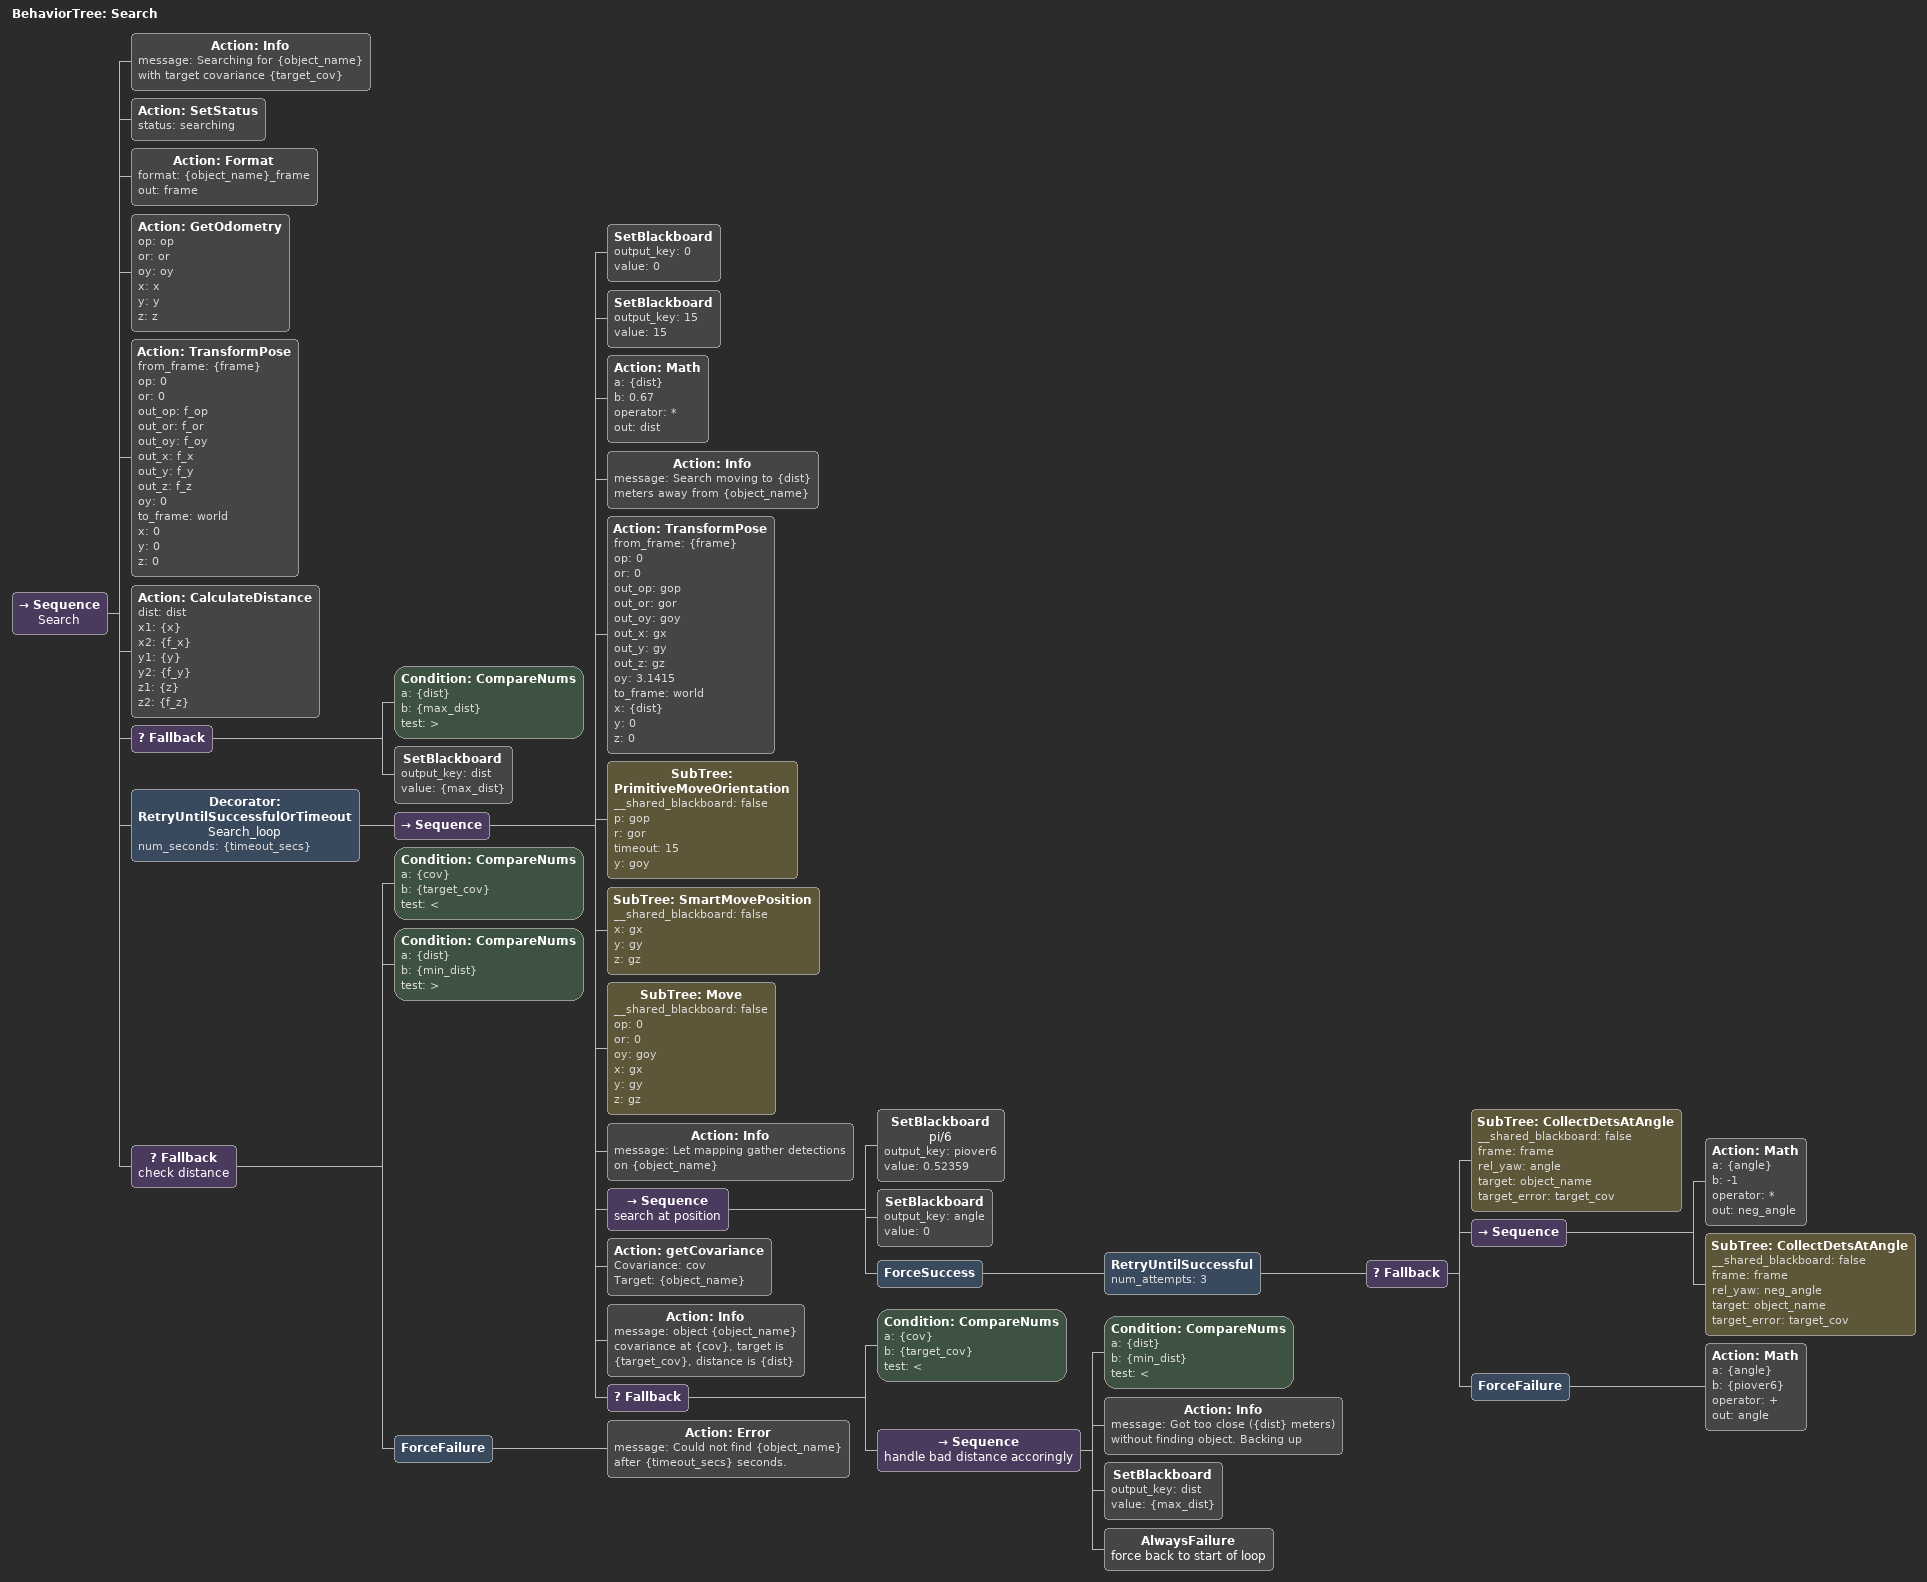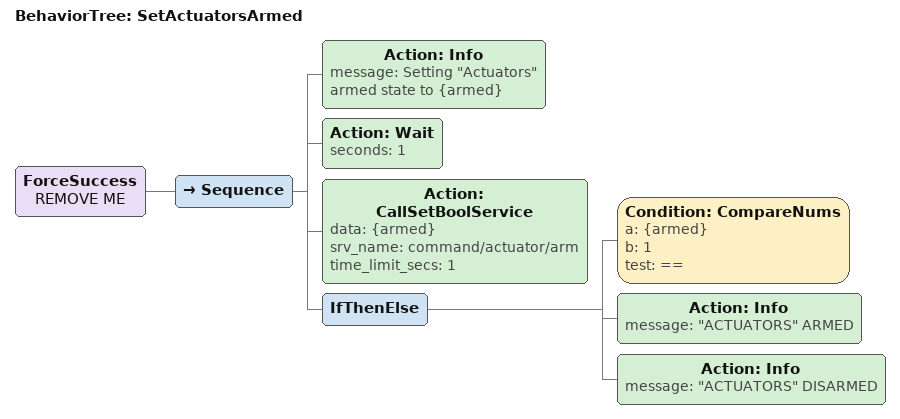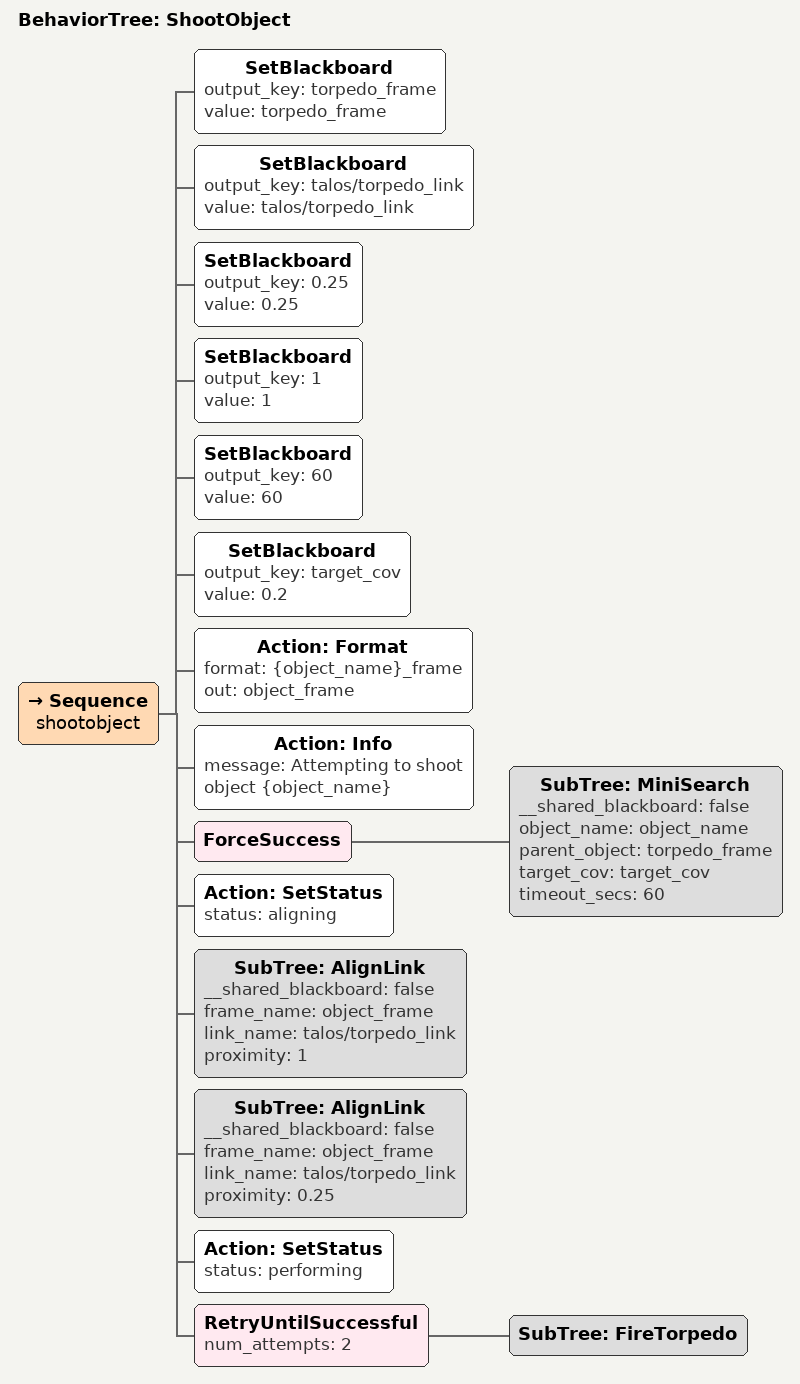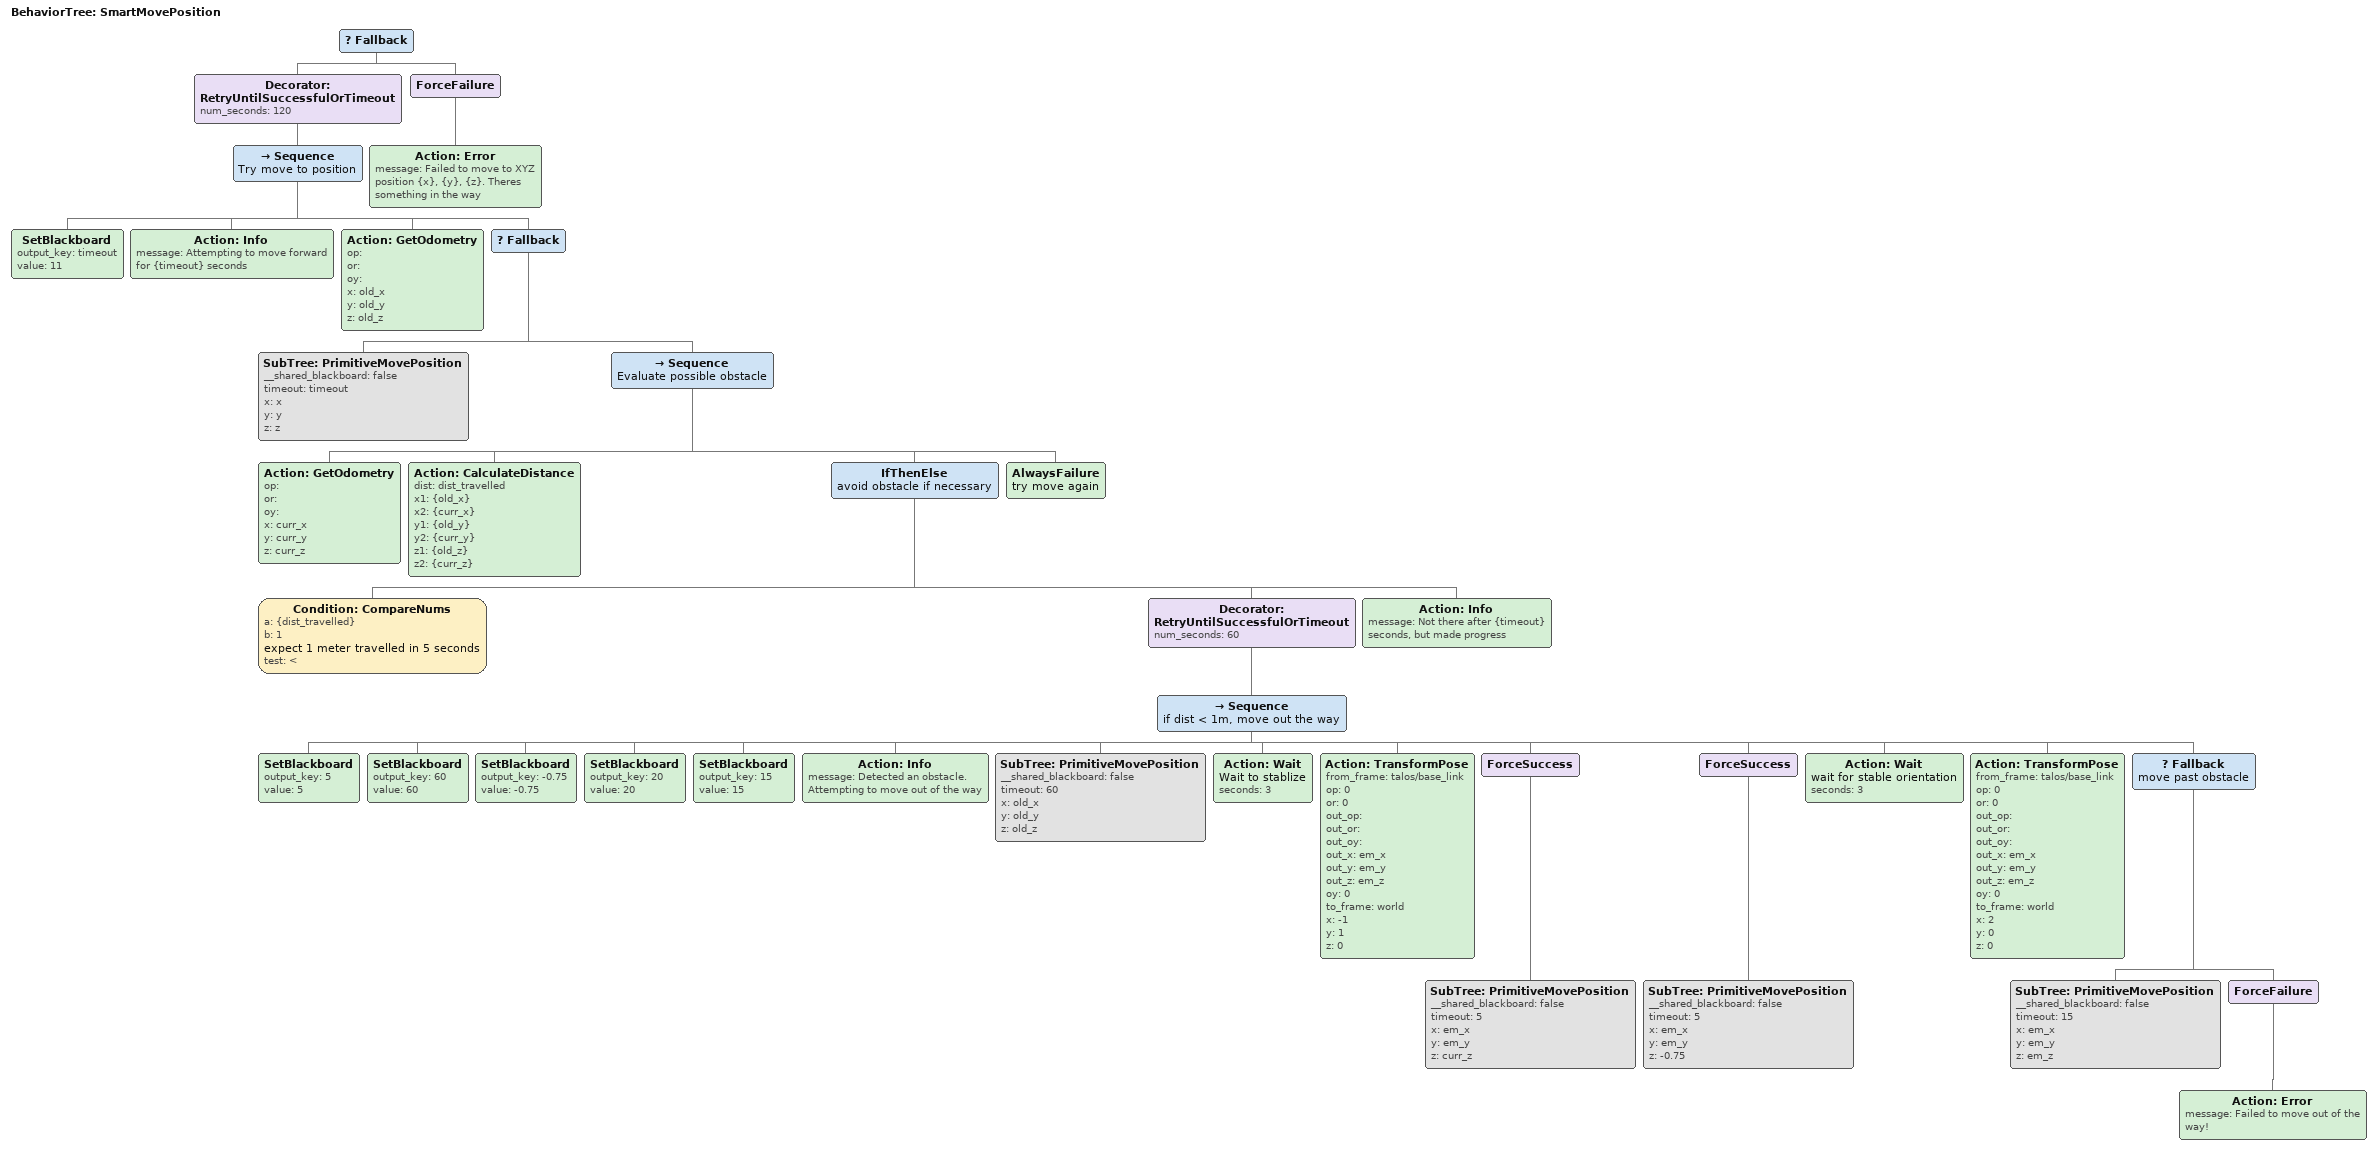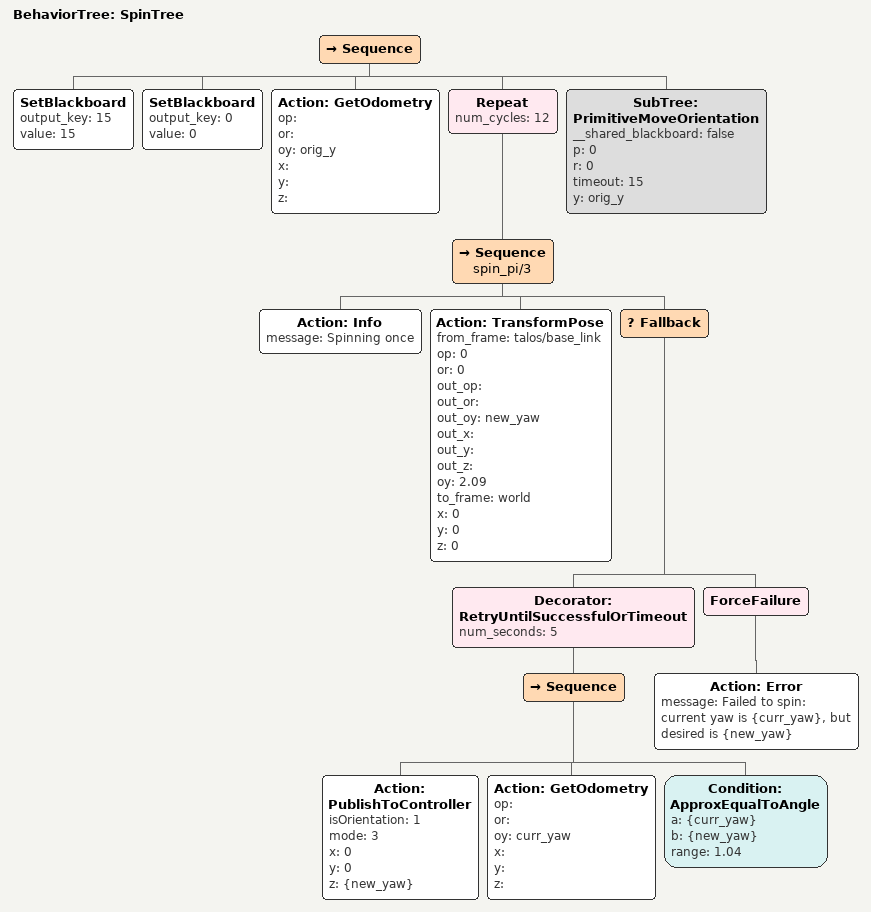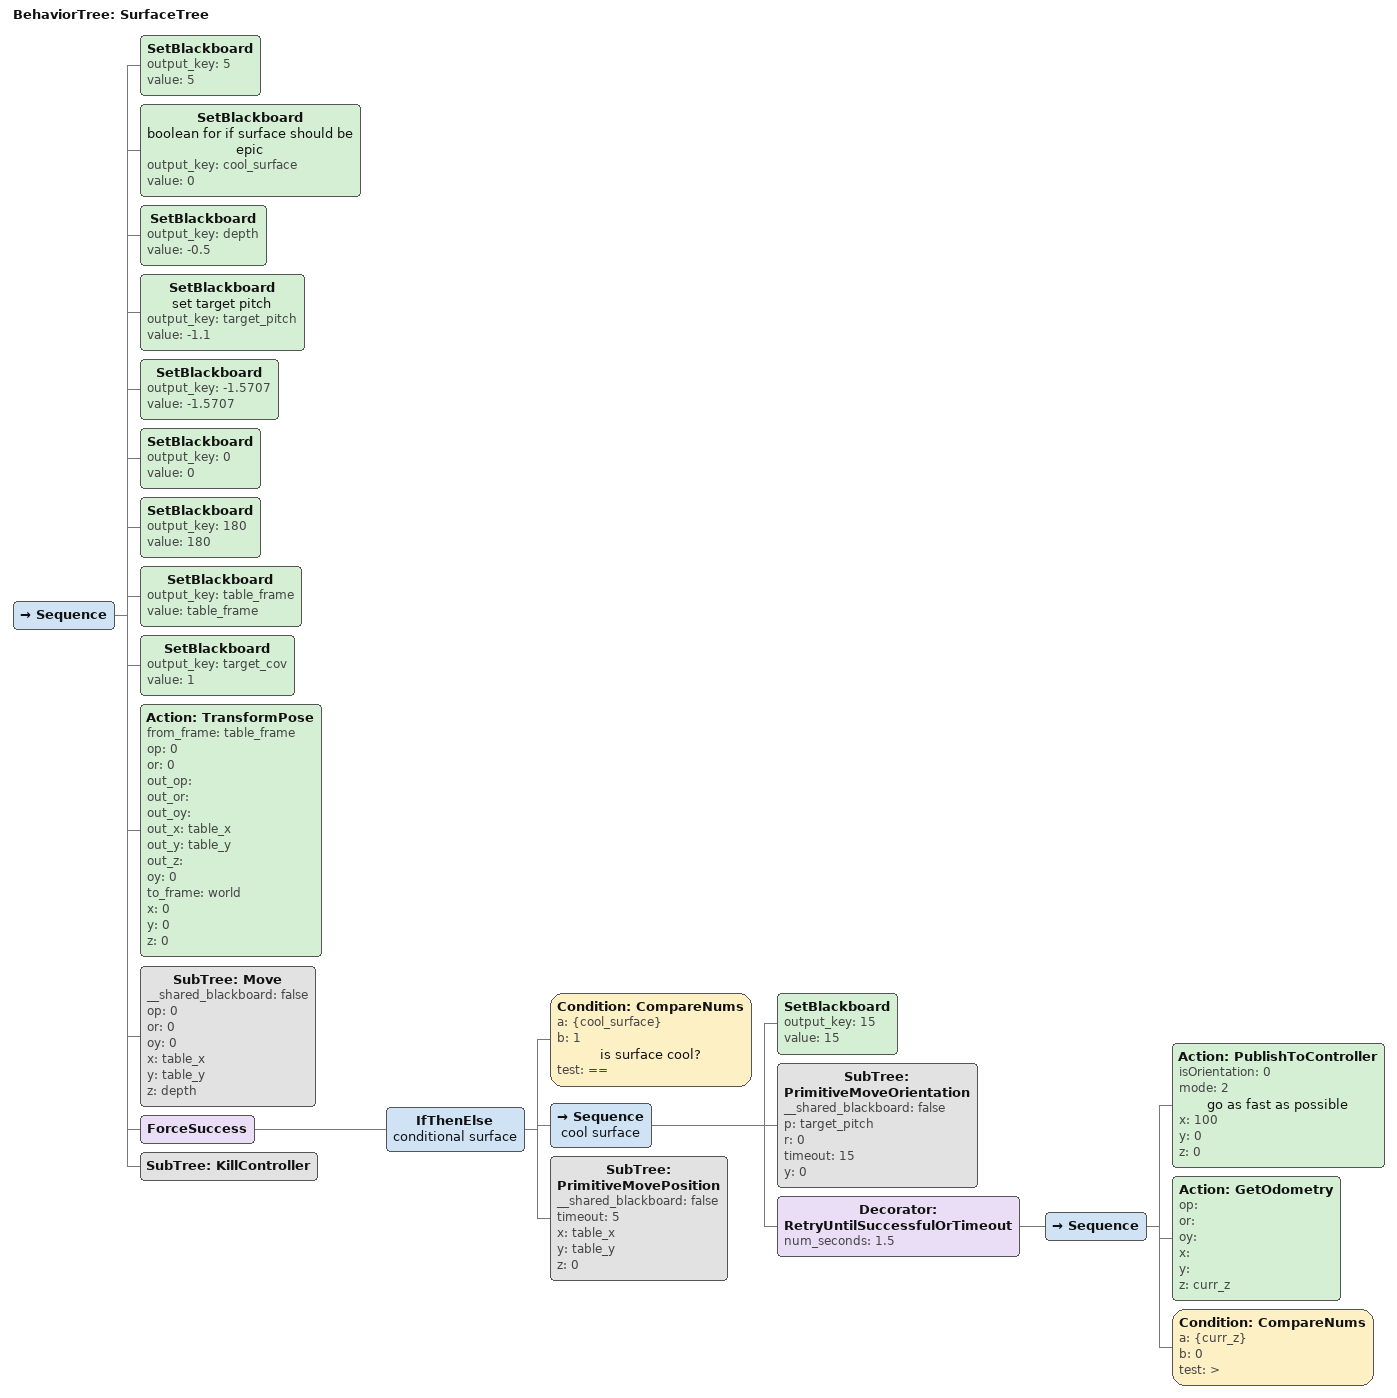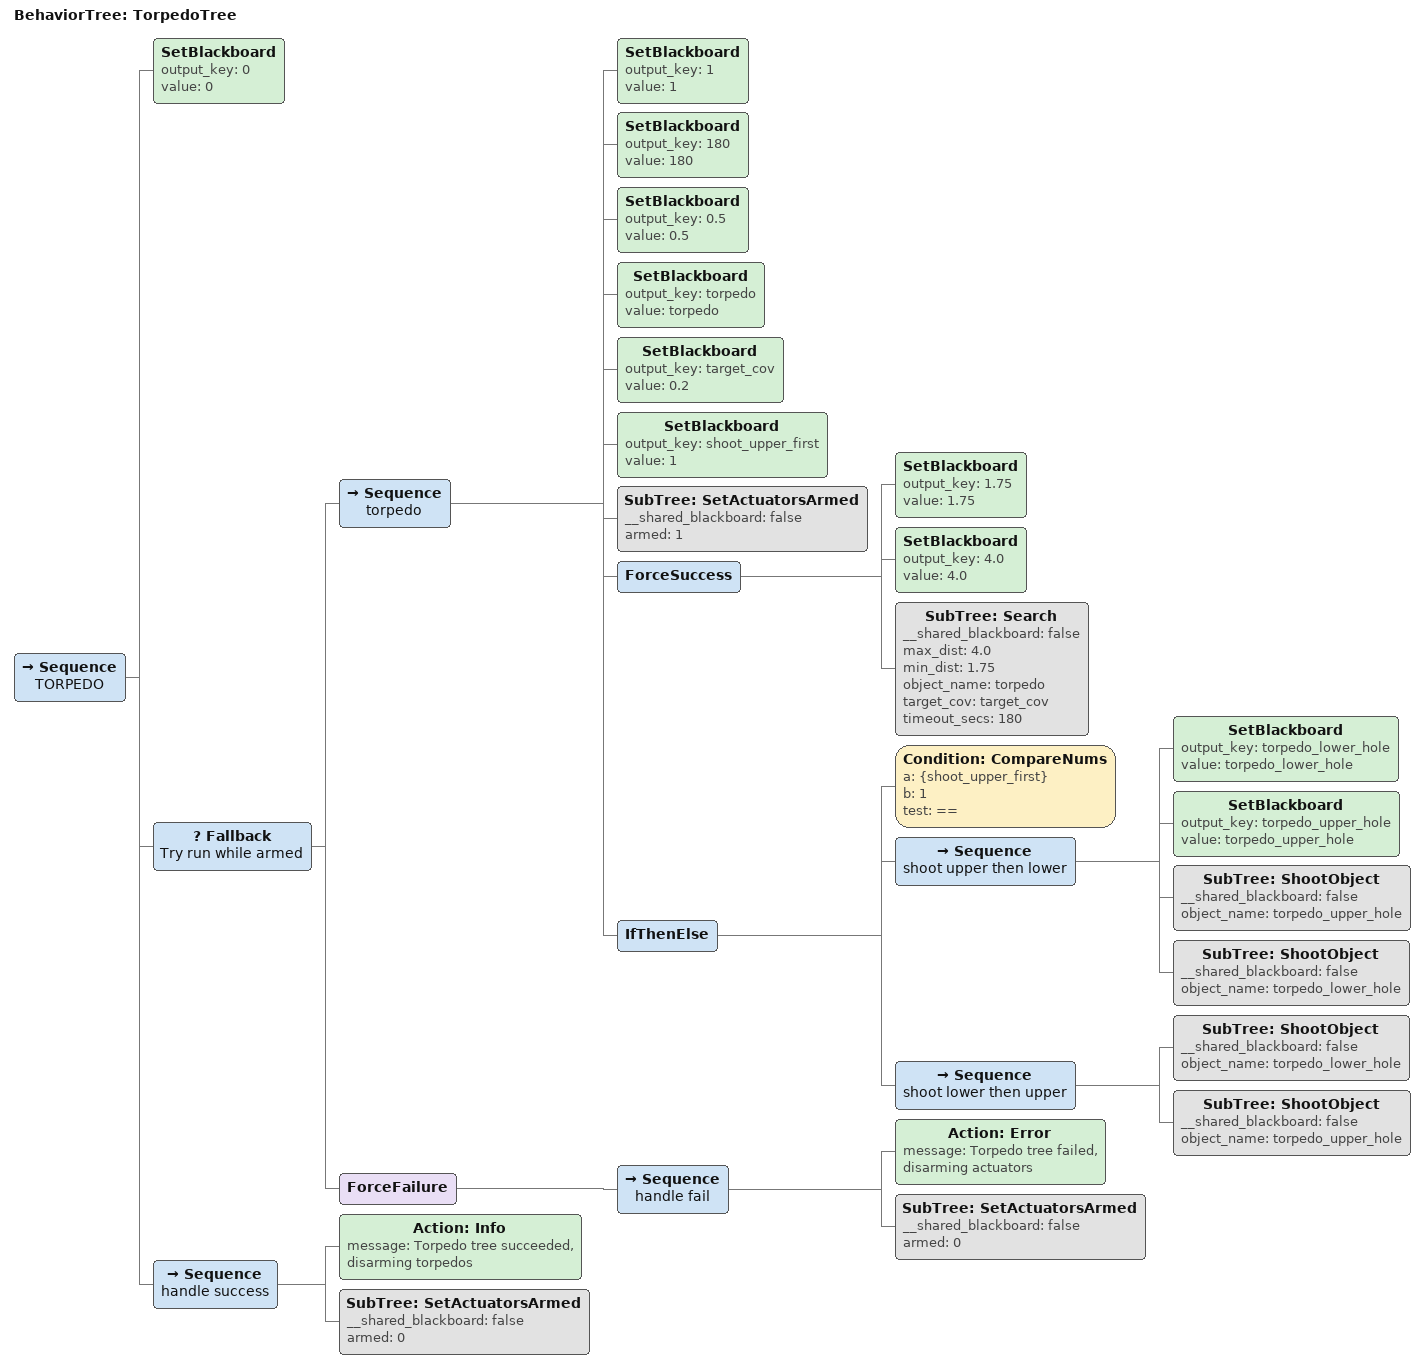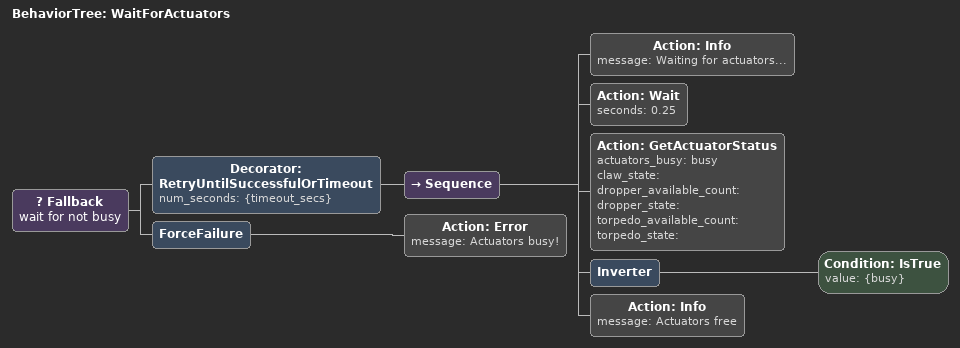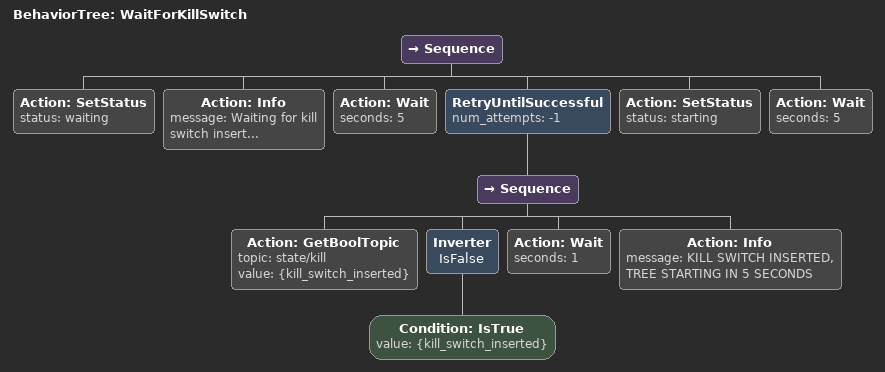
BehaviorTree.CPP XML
<BehaviorTree ID="Search">
    <Sequence name="Search">
        <Action ID="Info" message="Searching for {object_name} with target covariance {target_cov}"/>
        <Action ID="SetStatus" status="searching"/>
        <Action ID="Format" format="{object_name}_frame" out="frame"/>
        <Action ID="GetOdometry" op="op" or="or" oy="oy" x="x" y="y" z="z"/>
        <Action ID="TransformPose" from_frame="{frame}" op="0" or="0" out_op="f_op" out_or="f_or" out_oy="f_oy" out_x="f_x" out_y="f_y" out_z="f_z" oy="0" to_frame="world" x="0" y="0" z="0"/>
        <Action ID="CalculateDistance" dist="dist" x1="{x}" x2="{f_x}" y1="{y}" y2="{f_y}" z1="{z}" z2="{f_z}"/>
        <Fallback>
            <Condition ID="CompareNums" a="{dist}" b="{max_dist}" test=">"/>
            <SetBlackboard output_key="dist" value="{max_dist}"/>
        </Fallback>
        <Decorator ID="RetryUntilSuccessfulOrTimeout" name="Search_loop" num_seconds="{timeout_secs}">
            <Sequence>
                <SetBlackboard output_key="0" value="0"/>
                <SetBlackboard output_key="15" value="15"/>
                <Action ID="Math" a="{dist}" b="0.67" operator="*" out="dist"/>
                <Action ID="Info" message="Search moving to {dist} meters away from {object_name}"/>
                <Action ID="TransformPose" from_frame="{frame}" op="0" or="0" out_op="gop" out_or="gor" out_oy="goy" out_x="gx" out_y="gy" out_z="gz" oy="3.1415" to_frame="world" x="{dist}" y="0" z="0"/>
                <SubTree ID="PrimitiveMoveOrientation" __shared_blackboard="false" p="gop" r="gor" timeout="15" y="goy"/>
                <SubTree ID="SmartMovePosition" __shared_blackboard="false" x="gx" y="gy" z="gz"/>
                <SubTree ID="Move" __shared_blackboard="false" op="0" or="0" oy="goy" x="gx" y="gy" z="gz"/>
                <Action ID="Info" message="Let mapping gather detections on {object_name}"/>
                <Sequence name="search at position">
                    <SetBlackboard name="pi/6" output_key="piover6" value="0.52359"/>
                    <SetBlackboard output_key="angle" value="0"/>
                    <ForceSuccess>
                        <RetryUntilSuccessful num_attempts="3">
                            <Fallback>
                                <SubTree ID="CollectDetsAtAngle" __shared_blackboard="false" frame="frame" rel_yaw="angle" target="object_name" target_error="target_cov"/>
                                <Sequence>
                                    <Action ID="Math" a="{angle}" b="-1" operator="*" out="neg_angle"/>
                                    <SubTree ID="CollectDetsAtAngle" __shared_blackboard="false" frame="frame" rel_yaw="neg_angle" target="object_name" target_error="target_cov"/>
                                </Sequence>
                                <ForceFailure>
                                    <Action ID="Math" a="{angle}" b="{piover6}" operator="+" out="angle"/>
                                </ForceFailure>
                            </Fallback>
                        </RetryUntilSuccessful>
                    </ForceSuccess>
                </Sequence>
                <Action Covariance="cov" ID="getCovariance" Target="{object_name}"/>
                <Action ID="Info" message="object {object_name} covariance at {cov}, target is {target_cov}, distance is {dist}"/>
                <Fallback>
                    <Condition ID="CompareNums" a="{cov}" b="{target_cov}" test="&lt;"/>
                    <Sequence name="handle bad distance accoringly">
                        <Condition ID="CompareNums" a="{dist}" b="{min_dist}" test="&lt;"/>
                        <Action ID="Info" message="Got too close ({dist} meters) without finding object. Backing up"/>
                        <SetBlackboard output_key="dist" value="{max_dist}"/>
                        <AlwaysFailure name="force back to start of loop"/>
                    </Sequence>
                </Fallback>
            </Sequence>
        </Decorator>
        <Fallback name="check distance">
            <Condition ID="CompareNums" a="{cov}" b="{target_cov}" test="&lt;"/>
            <Condition ID="CompareNums" a="{dist}" b="{min_dist}" test=">"/>
            <ForceFailure>
                <Action ID="Error" message="Could not find {object_name} after {timeout_secs} seconds."/>
            </ForceFailure>
        </Fallback>
    </Sequence>
</BehaviorTree>

<BehaviorTree ID="SetActuatorsArmed">
    <ForceSuccess name="REMOVE ME">
        <Sequence>
            <Action ID="Info" message="Setting &quot;Actuators&quot; armed state to {armed}"/>
            <Action ID="Wait" seconds="1"/>
            <Action ID="CallSetBoolService" data="{armed}" srv_name="command/actuator/arm" time_limit_secs="1"/>
            <IfThenElse>
                <Condition ID="CompareNums" a="{armed}" b="1" test="=="/>
                <Action ID="Info" message="&quot;ACTUATORS&quot; ARMED"/>
                <Action ID="Info" message="&quot;ACTUATORS&quot; DISARMED"/>
            </IfThenElse>
        </Sequence>
    </ForceSuccess>
</BehaviorTree>

<BehaviorTree ID="ShootObject">
    <Sequence name="shootobject">
        <SetBlackboard output_key="torpedo_frame" value="torpedo_frame"/>
        <SetBlackboard output_key="talos/torpedo_link" value="talos/torpedo_link"/>
        <SetBlackboard output_key="0.25" value="0.25"/>
        <SetBlackboard output_key="1" value="1"/>
        <SetBlackboard output_key="60" value="60"/>
        <SetBlackboard output_key="target_cov" value="0.2"/>
        <Action ID="Format" format="{object_name}_frame" out="object_frame"/>
        <Action ID="Info" message="Attempting to shoot object {object_name}"/>
        <ForceSuccess>
            <SubTree ID="MiniSearch" __shared_blackboard="false" object_name="object_name" parent_object="torpedo_frame" target_cov="target_cov" timeout_secs="60"/>
        </ForceSuccess>
        <Action ID="SetStatus" status="aligning"/>
        <SubTree ID="AlignLink" __shared_blackboard="false" frame_name="object_frame" link_name="talos/torpedo_link" proximity="1"/>
        <SubTree ID="AlignLink" __shared_blackboard="false" frame_name="object_frame" link_name="talos/torpedo_link" proximity="0.25"/>
        <Action ID="SetStatus" status="performing"/>
        <RetryUntilSuccessful num_attempts="2">
            <SubTree ID="FireTorpedo"/>
        </RetryUntilSuccessful>
    </Sequence>
</BehaviorTree>

<BehaviorTree ID="SmartMovePosition">
    <Fallback>
        <Decorator ID="RetryUntilSuccessfulOrTimeout" num_seconds="120">
            <Sequence name="Try move to position">
                <SetBlackboard output_key="timeout" value="11"/>
                <Action ID="Info" message="Attempting to move forward for {timeout} seconds"/>
                <Action ID="GetOdometry" op="" or="" oy="" x="old_x" y="old_y" z="old_z"/>
                <Fallback>
                    <SubTree ID="PrimitiveMovePosition" __shared_blackboard="false" timeout="timeout" x="x" y="y" z="z"/>
                    <Sequence name="Evaluate possible obstacle">
                        <Action ID="GetOdometry" op="" or="" oy="" x="curr_x" y="curr_y" z="curr_z"/>
                        <Action ID="CalculateDistance" dist="dist_travelled" x1="{old_x}" x2="{curr_x}" y1="{old_y}" y2="{curr_y}" z1="{old_z}" z2="{curr_z}"/>
                        <IfThenElse name="avoid obstacle if necessary">
                            <Condition ID="CompareNums" a="{dist_travelled}" b="1" name="expect 1 meter travelled in 5 seconds" test="&lt;"/>
                            <Decorator ID="RetryUntilSuccessfulOrTimeout" num_seconds="60">
                                <Sequence name="if dist &lt; 1m, move out the way">
                                    <SetBlackboard output_key="5" value="5"/>
                                    <SetBlackboard output_key="60" value="60"/>
                                    <SetBlackboard output_key="-0.75" value="-0.75"/>
                                    <SetBlackboard output_key="20" value="20"/>
                                    <SetBlackboard output_key="15" value="15"/>
                                    <Action ID="Info" message="Detected an obstacle. Attempting to move out of the way"/>
                                    <SubTree ID="PrimitiveMovePosition" __shared_blackboard="false" timeout="60" x="old_x" y="old_y" z="old_z"/>
                                    <Action ID="Wait" name="Wait to stablize" seconds="3"/>
                                    <Action ID="TransformPose" from_frame="talos/base_link" op="0" or="0" out_op="" out_or="" out_oy="" out_x="em_x" out_y="em_y" out_z="em_z" oy="0" to_frame="world" x="-1" y="1" z="0"/>
                                    <ForceSuccess>
                                        <SubTree ID="PrimitiveMovePosition" __shared_blackboard="false" timeout="5" x="em_x" y="em_y" z="curr_z"/>
                                    </ForceSuccess>
                                    <ForceSuccess>
                                        <SubTree ID="PrimitiveMovePosition" __shared_blackboard="false" timeout="5" x="em_x" y="em_y" z="-0.75"/>
                                    </ForceSuccess>
                                    <Action ID="Wait" name="wait for stable orientation" seconds="3"/>
                                    <Action ID="TransformPose" from_frame="talos/base_link" op="0" or="0" out_op="" out_or="" out_oy="" out_x="em_x" out_y="em_y" out_z="em_z" oy="0" to_frame="world" x="2" y="0" z="0"/>
                                    <Fallback name="move past obstacle">
                                        <SubTree ID="PrimitiveMovePosition" __shared_blackboard="false" timeout="15" x="em_x" y="em_y" z="em_z"/>
                                        <ForceFailure>
                                            <Action ID="Error" message="Failed to move out of the way!"/>
                                        </ForceFailure>
                                    </Fallback>
                                </Sequence>
                            </Decorator>
                            <Action ID="Info" message="Not there after {timeout} seconds, but made progress"/>
                        </IfThenElse>
                        <AlwaysFailure name="try move again"/>
                    </Sequence>
                </Fallback>
            </Sequence>
        </Decorator>
        <ForceFailure>
            <Action ID="Error" message="Failed to move to XYZ position {x}, {y}, {z}. Theres something in the way"/>
        </ForceFailure>
    </Fallback>
</BehaviorTree>

<BehaviorTree ID="SpinTree">
    <Sequence>
        <SetBlackboard output_key="15" value="15"/>
        <SetBlackboard output_key="0" value="0"/>
        <Action ID="GetOdometry" op="" or="" oy="orig_y" x="" y="" z=""/>
        <Repeat num_cycles="12">
            <Sequence name="spin_pi/3">
                <Action ID="Info" message="Spinning once"/>
                <Action ID="TransformPose" from_frame="talos/base_link" op="0" or="0" out_op="" out_or="" out_oy="new_yaw" out_x="" out_y="" out_z="" oy="2.09" to_frame="world" x="0" y="0" z="0"/>
                <Fallback>
                    <Decorator ID="RetryUntilSuccessfulOrTimeout" num_seconds="5">
                        <Sequence>
                            <Action ID="PublishToController" isOrientation="1" mode="3" x="0" y="0" z="{new_yaw}"/>
                            <Action ID="GetOdometry" op="" or="" oy="curr_yaw" x="" y="" z=""/>
                            <Condition ID="ApproxEqualToAngle" a="{curr_yaw}" b="{new_yaw}" range="1.04"/>
                        </Sequence>
                    </Decorator>
                    <ForceFailure>
                        <Action ID="Error" message="Failed to spin: current yaw is {curr_yaw}, but desired is {new_yaw}"/>
                    </ForceFailure>
                </Fallback>
            </Sequence>
        </Repeat>
        <SubTree ID="PrimitiveMoveOrientation" __shared_blackboard="false" p="0" r="0" timeout="15" y="orig_y"/>
    </Sequence>
</BehaviorTree>

<BehaviorTree ID="SurfaceTree">
    <Sequence>
        <SetBlackboard output_key="5" value="5"/>
        <SetBlackboard name="boolean for if surface should be epic" output_key="cool_surface" value="0"/>
        <SetBlackboard output_key="depth" value="-0.5"/>
        <SetBlackboard name="set target pitch" output_key="target_pitch" value="-1.1"/>
        <SetBlackboard output_key="-1.5707" value="-1.5707"/>
        <SetBlackboard output_key="0" value="0"/>
        <SetBlackboard output_key="180" value="180"/>
        <SetBlackboard output_key="table_frame" value="table_frame"/>
        <SetBlackboard output_key="target_cov" value="1"/>
        <Action ID="TransformPose" from_frame="table_frame" op="0" or="0" out_op="" out_or="" out_oy="" out_x="table_x" out_y="table_y" out_z="" oy="0" to_frame="world" x="0" y="0" z="0"/>
        <SubTree ID="Move" __shared_blackboard="false" op="0" or="0" oy="0" x="table_x" y="table_y" z="depth"/>
        <ForceSuccess>
            <IfThenElse name="conditional surface">
                <Condition ID="CompareNums" a="{cool_surface}" b="1" name="is surface cool?" test="=="/>
                <Sequence name="cool surface">
                    <SetBlackboard output_key="15" value="15"/>
                    <SubTree ID="PrimitiveMoveOrientation" __shared_blackboard="false" p="target_pitch" r="0" timeout="15" y="0"/>
                    <Decorator ID="RetryUntilSuccessfulOrTimeout" num_seconds="1.5">
                        <Sequence>
                            <Action ID="PublishToController" isOrientation="0" mode="2" name="go as fast as possible" x="100" y="0" z="0"/>
                            <Action ID="GetOdometry" op="" or="" oy="" x="" y="" z="curr_z"/>
                            <Condition ID="CompareNums" a="{curr_z}" b="0" test=">"/>
                        </Sequence>
                    </Decorator>
                </Sequence>
                <SubTree ID="PrimitiveMovePosition" __shared_blackboard="false" timeout="5" x="table_x" y="table_y" z="0"/>
            </IfThenElse>
        </ForceSuccess>
        <SubTree ID="KillController"/>
    </Sequence>
</BehaviorTree>

<BehaviorTree ID="TorpedoTree">
    <Sequence name="TORPEDO">
        <SetBlackboard output_key="0" value="0"/>
        <Fallback name="Try run while armed">
            <Sequence name="torpedo">
                <SetBlackboard output_key="1" value="1"/>
                <SetBlackboard output_key="180" value="180"/>
                <SetBlackboard output_key="0.5" value="0.5"/>
                <SetBlackboard output_key="torpedo" value="torpedo"/>
                <SetBlackboard output_key="target_cov" value="0.2"/>
                <SetBlackboard output_key="shoot_upper_first" value="1"/>
                <SubTree ID="SetActuatorsArmed" __shared_blackboard="false" armed="1"/>
                <ForceSuccess>
                    <SetBlackboard output_key="1.75" value="1.75"/>
                    <SetBlackboard output_key="4.0" value="4.0"/>
                    <SubTree ID="Search" __shared_blackboard="false" max_dist="4.0" min_dist="1.75" object_name="torpedo" target_cov="target_cov" timeout_secs="180"/>
                </ForceSuccess>
                <IfThenElse>
                    <Condition ID="CompareNums" a="{shoot_upper_first}" b="1" test="=="/>
                    <Sequence name="shoot upper then lower">
                        <SetBlackboard output_key="torpedo_lower_hole" value="torpedo_lower_hole"/>
                        <SetBlackboard output_key="torpedo_upper_hole" value="torpedo_upper_hole"/>
                        <SubTree ID="ShootObject" __shared_blackboard="false" object_name="torpedo_upper_hole"/>
                        <SubTree ID="ShootObject" __shared_blackboard="false" object_name="torpedo_lower_hole"/>
                    </Sequence>
                    <Sequence name="shoot lower then upper">
                        <SubTree ID="ShootObject" __shared_blackboard="false" object_name="torpedo_lower_hole"/>
                        <SubTree ID="ShootObject" __shared_blackboard="false" object_name="torpedo_upper_hole"/>
                    </Sequence>
                </IfThenElse>
            </Sequence>
            <ForceFailure>
                <Sequence name="handle fail">
                    <Action ID="Error" message="Torpedo tree failed, disarming actuators"/>
                    <SubTree ID="SetActuatorsArmed" __shared_blackboard="false" armed="0"/>
                </Sequence>
            </ForceFailure>
        </Fallback>
        <Sequence name="handle success">
            <Action ID="Info" message="Torpedo tree succeeded, disarming torpedos"/>
            <SubTree ID="SetActuatorsArmed" __shared_blackboard="false" armed="0"/>
        </Sequence>
    </Sequence>
</BehaviorTree>

<BehaviorTree ID="WaitForActuators">
    <Fallback name="wait for not busy">
        <Decorator ID="RetryUntilSuccessfulOrTimeout" num_seconds="{timeout_secs}">
            <Sequence>
                <Action ID="Info" message="Waiting for actuators..."/>
                <Action ID="Wait" seconds="0.25"/>
                <Action ID="GetActuatorStatus" actuators_busy="busy" claw_state="" dropper_available_count="" dropper_state="" torpedo_available_count="" torpedo_state=""/>
                <Inverter>
                    <Condition ID="IsTrue" value="{busy}"/>
                </Inverter>
                <Action ID="Info" message="Actuators free"/>
            </Sequence>
        </Decorator>
        <ForceFailure>
            <Action ID="Error" message="Actuators busy!"/>
        </ForceFailure>
    </Fallback>
</BehaviorTree>

<BehaviorTree ID="WaitForKillSwitch">
    <Sequence>
        <Action ID="SetStatus" status="waiting"/>
        <Action ID="Info" message="Waiting for kill switch insert..."/>
        <Action ID="Wait" seconds="5"/>
        <RetryUntilSuccessful num_attempts="-1">
            <Sequence>
                <Action ID="GetBoolTopic" topic="state/kill" value="{kill_switch_inserted}"/>
                <Inverter name="IsFalse">
                    <Condition ID="IsTrue" value="{kill_switch_inserted}"/>
                </Inverter>
                <Action ID="Wait" seconds="1"/>
                <Action ID="Info" message="KILL SWITCH INSERTED, TREE STARTING IN 5 SECONDS"/>
            </Sequence>
        </RetryUntilSuccessful>
        <Action ID="SetStatus" status="starting"/>
        <Action ID="Wait" seconds="5"/>
    </Sequence>
</BehaviorTree>
